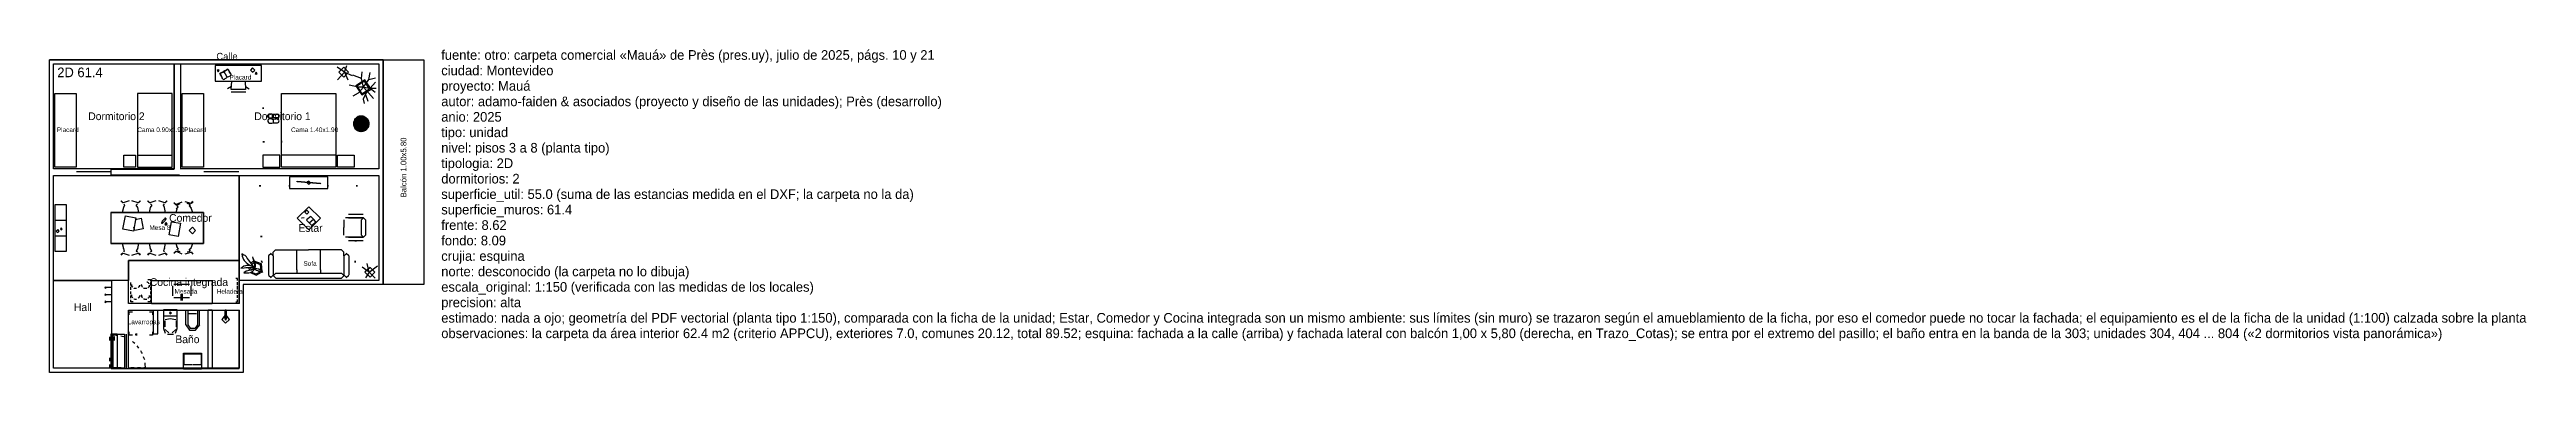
# Model space of a CAD drawing. Header units: metres. Extents: x 0 to 64, y 0 to 8.4.
import ezdxf

# ---------------------------------------------------------------- set-up
doc = ezdxf.new("R2010")
doc.units = ezdxf.units.M
for name, color, linetype in [('Trazo_Cotas', 9, 'Continuous'), ('Trazo_Datos', 7, 'Continuous'), ('Trazo_Entrada', 1, 'Continuous'), ('Trazo_Equipamiento', 8, 'Continuous'), ('Trazo_Estancias', 3, 'Continuous'), ('Trazo_Fachada', 30, 'Continuous'), ('Trazo_Puertas', 1, 'Continuous'), ('Trazo_Unidad', 7, 'Continuous'), ('Trazo_Ventanas', 5, 'Continuous')]:
    doc.layers.add(name, color=color, linetype=linetype)

msp = doc.modelspace()

# ---------------------------------------------------------------- linework, layer by layer
at = {"layer": 'Trazo_Cotas'}
msp.add_lwpolyline([(9.67, 2.28), (8.62, 2.28), (8.62, 8.09), (9.67, 8.09)], close=True, dxfattribs=at)
at = {"layer": 'Trazo_Entrada'}
msp.add_line((1.59, 0), (0.1, 0), dxfattribs=at)
at = {"layer": 'Trazo_Equipamiento', "color": 9}
for p, q in [((4.59, 7.64), (4.5, 7.8)), ((7.62, 7.77), (7.43, 7.9)), ((7.62, 7.77), (7.44, 7.57)), ((7.62, 7.77), (7.68, 7.94)), ((7.62, 7.77), (7.71, 7.57)), ((7.62, 7.77), (7.82, 7.68)), ((8.06, 7.61), (8.08, 7.78)), ((4.7, 7.4), (4.6, 7.34)), ((4.69, 7.26), (5.07, 7.26)), ((5.06, 7.4), (5.16, 7.34)), ((8.11, 7.38), (8.37, 7.09)), ((8.16, 7.19), (8.22, 7.02)), ((8.25, 7.58), (8.42, 7.62)), ((8.28, 7.36), (8.41, 7.25)), ((8.28, 7.36), (8.44, 7.36)), ((5.78, 6.68), (5.78, 6.59)), ((5.78, 6.55), (5.78, 6.46)), ((2.27, 5.62), (3.17, 5.62)), ((7.4, 5.62), (5.99, 5.62)), ((0.14, 3.94), (0.44, 3.94)), ((0.44, 3.34), (0.44, 4.14)), ((1.58, 4.14), (3.98, 4.14)), ((1.84, 4.44), (1.89, 4.39)), ((1.9, 4.39), (1.85, 4.44)), ((1.91, 4.27), (1.88, 4.14)), ((2.06, 4.44), (1.9, 4.39)), ((2.29, 4.39), (2.13, 4.44)), ((2.31, 4.14), (2.28, 4.27)), ((2.34, 4.44), (2.29, 4.39)), ((2.3, 4.39), (2.35, 4.44)), ((2.53, 4.44), (2.58, 4.39)), ((2.59, 4.39), (2.54, 4.44)), ((2.6, 4.27), (2.57, 4.14)), ((2.75, 4.44), (2.59, 4.39)), ((2.98, 4.39), (2.82, 4.44)), ((3, 4.14), (2.97, 4.27)), ((3.03, 4.44), (2.98, 4.39)), ((2.99, 4.39), (3.04, 4.44)), ((3.21, 4.4), (3.27, 4.35)), ((3.26, 4.34), (3.21, 4.39)), ((3.29, 4.23), (3.26, 4.14)), ((3.42, 4.41), (3.27, 4.35)), ((3.37, 4.36), (3.3, 4.33)), ((3.66, 4.37), (3.5, 4.42)), ((3.63, 4.35), (3.56, 4.37)), ((3.66, 4.37), (3.7, 4.43)), ((3.7, 4.14), (3.66, 4.25)), ((3.71, 4.42), (3.67, 4.37)), ((3.98, 4.14), (3.98, 3.34)), ((6.75, 4.04), (6.64, 3.95)), ((6.71, 3.87), (6.64, 3.94)), ((6.71, 3.87), (6.82, 3.97)), ((6.71, 3.87), (6.82, 3.97)), ((6.78, 3.8), (6.71, 3.87)), ((6.82, 3.97), (6.75, 4.04)), ((6.88, 3.9), (6.78, 3.8)), ((6.88, 3.9), (6.82, 3.97)), ((7.6, 3.95), (7.6, 3.75)), ((8.11, 4), (7.65, 4)), ((8.1, 4.09), (7.72, 4.09)), ((7.72, 4), (8.1, 4)), ((0.14, 3.54), (0.44, 3.54)), ((3.98, 3.34), (1.58, 3.34)), ((1.88, 3.34), (1.91, 3.21)), ((2.28, 3.21), (2.31, 3.34)), ((2.57, 3.34), (2.6, 3.21)), ((2.97, 3.21), (3, 3.34)), ((3.26, 3.34), (3.29, 3.26)), ((3.66, 3.23), (3.7, 3.34)), ((7.6, 3.55), (7.6, 3.75)), ((8.11, 3.5), (7.65, 3.5)), ((7.72, 3.5), (8.1, 3.5)), ((8.1, 3.41), (7.72, 3.41)), ((1.84, 3.05), (1.89, 3.1)), ((1.9, 3.09), (1.85, 3.04)), ((1.9, 3.09), (2.06, 3.04)), ((2.13, 3.04), (2.29, 3.09)), ((2.34, 3.04), (2.29, 3.09)), ((2.3, 3.1), (2.35, 3.05)), ((2.53, 3.05), (2.58, 3.1)), ((2.59, 3.09), (2.54, 3.04)), ((2.59, 3.09), (2.75, 3.04)), ((2.82, 3.04), (2.98, 3.09)), ((3.03, 3.04), (2.98, 3.09)), ((2.99, 3.1), (3.04, 3.05)), ((3.26, 3.14), (3.21, 3.09)), ((3.21, 3.09), (3.27, 3.14)), ((3.27, 3.14), (3.42, 3.07)), ((3.3, 3.16), (3.37, 3.13)), ((3.5, 3.07), (3.66, 3.11)), ((3.56, 3.12), (3.63, 3.14)), ((3.66, 3.11), (3.7, 3.06)), ((3.71, 3.06), (3.67, 3.12)), ((5.15, 2.72), (5.16, 2.64)), ((5.19, 2.72), (5.2, 2.65)), ((5.28, 2.88), (5.2, 2.83)), ((5.29, 2.84), (5.23, 2.8)), ((5.73, 3.08), (5.66, 3.02)), ((5.66, 3.02), (5.66, 2.53)), ((5.78, 3.02), (5.72, 3.08)), ((5.84, 3.17), (5.78, 3.11)), ((5.78, 3.02), (5.78, 3.11)), ((5.78, 3.02), (5.78, 2.53)), ((5.85, 2.57), (5.79, 2.51)), ((5.84, 3.17), (6.69, 3.17)), ((5.85, 2.57), (7.54, 2.57)), ((6.39, 2.66), (6.39, 3.17)), ((6.39, 2.66), (6.39, 2.57)), ((7.54, 3.17), (6.69, 3.17)), ((7, 2.66), (7, 3.17)), ((7, 2.66), (7, 2.57)), ((7.6, 3.11), (7.54, 3.17)), ((7.6, 2.51), (7.54, 2.57)), ((7.6, 3.02), (7.6, 3.11)), ((7.6, 3.02), (7.6, 2.53)), ((7.67, 3.08), (7.61, 3.02)), ((7.73, 3.02), (7.66, 3.08)), ((7.73, 3.02), (7.73, 2.53)), ((8.26, 2.6), (8.08, 2.73)), ((8.26, 2.6), (8.16, 2.45)), ((8.26, 2.6), (8.21, 2.82)), ((8.26, 2.6), (8.47, 2.76)), ((8.26, 2.6), (8.41, 2.44)), ((1.59, 2.2), (1.44, 2.2)), ((1.59, 2.01), (1.44, 2.01)), ((5.66, 2.52), (5.73, 2.46)), ((5.72, 2.46), (5.78, 2.52)), ((5.79, 2.5), (5.85, 2.44)), ((5.85, 2.44), (7.54, 2.44)), ((7.54, 2.44), (7.6, 2.5)), ((7.61, 2.52), (7.67, 2.46)), ((7.66, 2.46), (7.73, 2.52)), ((1.59, 1.83), (1.44, 1.83))]:
    msp.add_line(p, q, dxfattribs=at)
at = {"layer": 'Trazo_Equipamiento', "color": 8}
for p, q in [((8.51, 7.95), (8.51, 5.27)), ((8.51, 5.09), (8.51, 2.4)), ((2.1, 2.25), (2.1, 2.33)), ((2.1, 2.14), (2.1, 2.22)), ((2.1, 2.03), (2.1, 2.1)), ((2.1, 1.92), (2.1, 1.99)), ((2.61, 2.33), (2.61, 2.25)), ((2.61, 2.33), (2.61, 2.25)), ((2.61, 2.22), (2.61, 2.14)), ((2.61, 2.22), (2.61, 2.14)), ((2.61, 2.1), (2.61, 2.03)), ((2.61, 2.1), (2.61, 2.03)), ((2.61, 1.99), (2.61, 1.92)), ((2.61, 1.99), (2.61, 1.92)), ((3.18, 2.24), (3.18, 1.98)), ((3.62, 2.28), (3.21, 2.28)), ((3.21, 1.94), (3.4, 1.94)), ((3.4, 1.86), (3.4, 2.03)), ((3.43, 2.03), (3.43, 1.86)), ((3.43, 1.94), (3.62, 1.94)), ((3.66, 1.98), (3.66, 2.24)), ((4.86, 2.26), (4.86, 2.34)), ((4.86, 2.15), (4.86, 2.23)), ((4.86, 2.04), (4.86, 2.11)), ((4.86, 1.93), (4.86, 2)), ((4.9, 1.78), (4.9, 2.38)), ((2.94, 1.47), (3.3, 1.47)), ((2.98, 1.34), (2.98, 1.18)), ((3.12, 1.39), (2.99, 1.36)), ((3.26, 1.36), (3.12, 1.39)), ((3.27, 1.34), (3.27, 1.18)), ((3.52, 1.23), (3.52, 1.62)), ((3.57, 1.61), (3.57, 1.23)), ((3.8, 1.52), (3.59, 1.52)), ((3.83, 1.23), (3.83, 1.61)), ((4.1, 0.1), (4.1, 1.62)), ((1.56, 0.83), (1.56, 0.92)), ((1.59, 0.73), (1.59, 0.1)), ((1.67, 0.83), (1.67, 0.92)), ((2.66, 0.97), (2.58, 0.97)), ((2.66, 1.05), (2.66, 0.97)), ((2.94, 1.14), (2.99, 1.02)), ((2.99, 1.11), (3.08, 1.03)), ((3.05, 0.99), (3.12, 0.99)), ((3.12, 0.99), (3.2, 0.99)), ((3.17, 1.03), (3.26, 1.11)), ((3.25, 1.02), (3.3, 1.14)), ((3.52, 1.23), (3.62, 1.1)), ((3.57, 1.23), (3.63, 1.15)), ((3.62, 1.1), (3.77, 1.1)), ((3.63, 1.15), (3.76, 1.15)), ((3.77, 1.1), (3.88, 1.23)), ((3.77, 1.15), (3.83, 1.23)), ((4.1, 0.74), (4.1, 0.83)), ((4.1, 0.73), (4.1, 0.81)), ((4.1, 0.58), (4.1, 0.66)), ((4.1, 0.57), (4.1, 0.65)), ((1.56, 0.29), (1.56, 0.38)), ((1.56, 0.13), (1.56, 0.21)), ((1.77, 0.13), (1.85, 0.13)), ((2.1, 0.13), (2.19, 0.13)), ((2.27, 0.13), (2.35, 0.13)), ((4.1, 0.41), (4.1, 0.49)), ((4.1, 0.4), (4.1, 0.48)), ((4.1, 0.24), (4.1, 0.33)), ((4.1, 0.23), (4.1, 0.31))]:
    msp.add_line(p, q, dxfattribs=at)
for points in [[(3.36, 5.11), (1.59, 5.11), (1.59, 5.26), (3.22, 5.26), (3.22, 7.99), (3.38, 7.99), (3.38, 5.26)], [(2.15, 2.21), (2.14, 2.22), (2.13, 2.24), (2.13, 2.28)], [(2.15, 1.93), (2.14, 1.94), (2.13, 1.96), (2.13, 2.01)], [(2.25, 2.17), (2.19, 2.17), (2.18, 2.18)], [(2.32, 2.26), (2.32, 2.24), (2.31, 2.22), (2.3, 2.21), (2.29, 2.19)], [(2.32, 1.99), (2.32, 1.97), (2.3, 1.93), (2.29, 1.92)], [(2.4, 2.21), (2.39, 2.22), (2.39, 2.24), (2.38, 2.25), (2.38, 2.27), (2.39, 2.28)], [(2.4, 1.93), (2.39, 1.94), (2.39, 1.96), (2.38, 1.98), (2.38, 2), (2.39, 2.01)], [(2.51, 2.17), (2.45, 2.17), (2.43, 2.18)], [(2.51, 2.35), (2.52, 2.35), (2.53, 2.34), (2.55, 2.33), (2.56, 2.31), (2.57, 2.3)], [(2.54, 2.41), (2.61, 2.41), (2.61, 2.37)], [(2.57, 2.26), (2.57, 2.22), (2.56, 2.21), (2.55, 2.19), (2.54, 2.19)], [(2.57, 1.99), (2.57, 1.95), (2.56, 1.93), (2.55, 1.92), (2.54, 1.92)], [(4.86, 2.38), (4.86, 2.43), (4.81, 2.43)], [(1.75, 0.1), (4.9, 0.1), (4.9, 1.62)], [(2.06, 1.49), (2.06, 1.57), (2.14, 1.57)], [(2.16, 1.83), (2.1, 1.83), (2.1, 1.88)], [(2.25, 1.89), (2.21, 1.89), (2.19, 1.9), (2.18, 1.9)], [(2.51, 1.89), (2.46, 1.89), (2.45, 1.9), (2.43, 1.9)], [(2.61, 1.88), (2.61, 1.83), (2.54, 1.83)], [(2.58, 1.57), (2.66, 1.57), (2.66, 1.49)], [(2.68, 1.62), (2.68, 1), (2.8, 1), (2.8, 1.62)], [(3.3, 1.14), (3.3, 1.62), (2.94, 1.62), (2.94, 1.14)], [(3.87, 1.62), (3.87, 1.39), (3.87, 1.23)], [(4.54, 1.48), (4.45, 1.37), (4.55, 1.28), (4.65, 1.37), (4.56, 1.48)], [(4.54, 1.4), (4.53, 1.37), (4.55, 1.36), (4.57, 1.37), (4.56, 1.4)], [(4.54, 1.38), (4.54, 1.62), (4.56, 1.62), (4.56, 1.38)], [(4.81, 1.83), (4.86, 1.83), (4.86, 1.89)], [(1.56, 0.83), (1.56, 0.92)], [(1.75, 0.96), (1.72, 0.96), (1.64, 0.97)], [(1.68, 0.83), (1.68, 0.92), (1.67, 0.92)], [(1.92, 0.92), (1.88, 0.93), (1.84, 0.94)], [(2.14, 0.97), (2.06, 0.97), (2.06, 1.05)], [(2.2, 0.75), (2.17, 0.78), (2.14, 0.8)], [(2.26, 0.97), (2.23, 0.97), (2.23, 1), (2.26, 1)], [(2.31, 0.63), (2.29, 0.66), (2.26, 0.69)], [(2.4, 0.49), (2.38, 0.53), (2.36, 0.56)], [(2.46, 0.33), (2.44, 0.38), (2.43, 0.41)], [(2.44, 0.13), (2.48, 0.13), (2.47, 0.22), (2.47, 0.25)], [(3.69, 0.2), (3.48, 0.2), (3.48, 0.48), (3.92, 0.48), (3.92, 0.2), (3.71, 0.2)]]:
    msp.add_lwpolyline(points, dxfattribs=at)
at = {"layer": 'Trazo_Equipamiento', "color": 9}
for points in [[(4.28, 7.54), (5.48, 7.54), (5.48, 7.94), (4.28, 7.94)], [(4.33, 7.81), (4.36, 7.78), (4.38, 7.81), (4.36, 7.83)], [(5.19, 7.82), (5.24, 7.77), (5.3, 7.82), (5.24, 7.88)], [(5.31, 7.74), (5.34, 7.72), (5.36, 7.74), (5.34, 7.77)], [(7.47, 7.77), (7.6, 7.64), (7.72, 7.77), (7.6, 7.9)], [(0.69, 5.31), (0.14, 5.31), (0.14, 7.22), (0.69, 7.22)], [(2.27, 5.31), (3.17, 5.31), (3.17, 7.22), (2.27, 7.22)], [(3.98, 5.31), (3.43, 5.31), (3.43, 7.22), (3.98, 7.22)], [(7.4, 5.31), (5.99, 5.31), (5.99, 7.22), (7.4, 7.22)], [(8.07, 7.18), (8.31, 7.33), (8.15, 7.57), (7.91, 7.42)], [(8.07, 7.21), (8.27, 7.34), (8.14, 7.54), (7.94, 7.41)], [(5.52, 6.82), (5.52, 6.86)], [(5.64, 6.66), (5.67, 6.69), (5.74, 6.69), (5.78, 6.68), (5.87, 6.69), (5.89, 6.68), (5.91, 6.68), (5.92, 6.67), (5.92, 6.66), (5.93, 6.64), (5.92, 6.62), (5.92, 6.61), (5.91, 6.6), (5.89, 6.59), (5.78, 6.59), (5.74, 6.58), (5.7, 6.58), (5.67, 6.59), (5.66, 6.59), (5.66, 6.6), (5.64, 6.62)], [(5.64, 6.49), (5.66, 6.47), (5.66, 6.46), (5.67, 6.45), (5.74, 6.45), (5.78, 6.46), (5.89, 6.46), (5.91, 6.47), (5.92, 6.48), (5.92, 6.49), (5.93, 6.51), (5.92, 6.53), (5.92, 6.54), (5.91, 6.54), (5.87, 6.56), (5.78, 6.55), (5.74, 6.56), (5.67, 6.56), (5.64, 6.53)], [(5.55, 5.97), (5.51, 5.97)], [(5.99, 5.99), (5.99, 5.95)], [(2.22, 5.31), (1.92, 5.31), (1.92, 5.62), (2.22, 5.62)], [(5.51, 5.31), (5.95, 5.31), (5.95, 5.62), (5.51, 5.62)], [(7.87, 5.31), (7.44, 5.31), (7.44, 5.62), (7.87, 5.62)], [(5.42, 4.83), (5.46, 4.83)], [(6.2, 4.76), (7.19, 4.76), (7.19, 5.06), (6.2, 5.06)], [(6.2, 4.85), (6.2, 4.81)], [(6.4, 4.95), (7, 4.9), (6.99, 4.88), (6.4, 4.93)], [(7.19, 4.81), (7.19, 4.85)], [(7.92, 4.83), (7.96, 4.83)], [(0.14, 3.14), (0.44, 3.14), (0.44, 4.34), (0.14, 4.34)], [(1.58, 3.34), (3.98, 3.34), (3.98, 4.14), (1.58, 4.14)], [(2.17, 3.66), (1.89, 3.71), (1.96, 4.05), (2.23, 4)], [(3, 3.99), (2.98, 3.99), (2.98, 3.98), (2.97, 3.97), (2.95, 3.96), (2.91, 3.92), (2.91, 3.91), (2.9, 3.89), (2.9, 3.88), (2.89, 3.87), (2.89, 3.86), (2.92, 3.86), (2.99, 3.93), (3, 3.95), (3, 3.96), (3.01, 3.97), (3.01, 3.98)], [(2.98, 3.84), (3.01, 3.81), (3.04, 3.84), (3.01, 3.88)], [(3.32, 3.52), (3.09, 3.56), (3.15, 3.9), (3.38, 3.86)], [(6.4, 3.99), (6.7, 3.69), (7, 3.99), (6.7, 4.29)], [(6.6, 4.15), (6.65, 4.1), (6.7, 4.15), (6.65, 4.2)], [(0.17, 3.66), (0.21, 3.62), (0.25, 3.66), (0.21, 3.7)], [(0.28, 3.71), (0.3, 3.69), (0.33, 3.71), (0.3, 3.74)], [(3.61, 3.67), (3.69, 3.59), (3.77, 3.67), (3.69, 3.76)], [(5.45, 3.52), (5.49, 3.52)], [(7.89, 3.41), (7.93, 3.41)], [(5.49, 2.85), (5.48, 2.89)], [(7.9, 2.89), (7.9, 2.85)], [(8.15, 2.6), (8.28, 2.47), (8.4, 2.6), (8.28, 2.72)], [(1.43, 2.2), (1.44, 2.18), (1.46, 2.2), (1.44, 2.21)], [(1.43, 2.01), (1.44, 2), (1.46, 2.01), (1.44, 2.03)], [(1.43, 1.83), (1.44, 1.81), (1.46, 1.83), (1.44, 1.85)]]:
    msp.add_lwpolyline(points, close=True, dxfattribs=at)
for points in [[(4.4, 7.74), (4.43, 7.76), (4.46, 7.77), (4.48, 7.78), (4.5, 7.8)], [(4.48, 7.59), (4.44, 7.67), (4.42, 7.7), (4.4, 7.74)], [(4.41, 7.74), (4.44, 7.75), (4.46, 7.76), (4.49, 7.77), (4.51, 7.79)], [(4.49, 7.58), (4.48, 7.6), (4.46, 7.62), (4.45, 7.66), (4.41, 7.74)], [(4.61, 7.85), (4.58, 7.84), (4.56, 7.82), (4.5, 7.8)], [(4.61, 7.84), (4.59, 7.83), (4.56, 7.81), (4.54, 7.8), (4.51, 7.79)], [(4.69, 7.69), (4.67, 7.67), (4.64, 7.66), (4.62, 7.65), (4.59, 7.64)], [(4.69, 7.7), (4.68, 7.72), (4.68, 7.74), (4.65, 7.78), (4.63, 7.82), (4.61, 7.85)], [(4.69, 7.69), (4.69, 7.71), (4.68, 7.73), (4.65, 7.77), (4.63, 7.81), (4.61, 7.84)], [(8.11, 7.38), (8.06, 7.61), (7.84, 7.69)], [(8.11, 7.38), (8.25, 7.58), (8.28, 7.76)], [(4.49, 7.58), (4.52, 7.59), (4.54, 7.61), (4.57, 7.62), (4.59, 7.64)], [(5.05, 7.54), (5.06, 7.32), (4.69, 7.32), (4.71, 7.54)], [(8.11, 7.38), (7.98, 7.38), (7.74, 7.43)], [(8.11, 7.38), (7.97, 7.23), (7.84, 7.15)], [(8.2, 7.27), (8.1, 7.07), (8.13, 6.96)], [(8.11, 7.38), (8.28, 7.36), (8.42, 7.51)], [(6.73, 4.92), (6.7, 4.95), (6.66, 4.93)], [(6.66, 4.91), (6.69, 4.87), (6.73, 4.9)], [(1.92, 4.36), (1.94, 4.33), (1.91, 4.27)], [(2.22, 3.96), (2.37, 3.99), (2.42, 3.72), (2.2, 3.67), (2.18, 3.76)], [(2.28, 4.27), (2.24, 4.33), (2.27, 4.36)], [(2.61, 4.36), (2.64, 4.33), (2.6, 4.27)], [(2.97, 4.27), (2.94, 4.33), (2.97, 4.36)], [(3.28, 4.23), (3.32, 4.29), (3.28, 4.32)], [(3.64, 4.34), (3.61, 4.31), (3.66, 4.25)], [(6.58, 4), (6.52, 3.99), (6.52, 4), (6.58, 4.01)], [(8.16, 3.95), (8.11, 4), (8.06, 3.95)], [(8.06, 3.55), (8.06, 3.75), (8.06, 3.95)], [(8.16, 3.95), (8.16, 3.75), (8.16, 3.55)], [(1.92, 3.12), (1.94, 3.15), (1.91, 3.22)], [(2.28, 3.22), (2.24, 3.15), (2.27, 3.12)], [(2.61, 3.12), (2.64, 3.15), (2.6, 3.22)], [(2.97, 3.22), (2.94, 3.15), (2.97, 3.12)], [(3.28, 3.26), (3.32, 3.19), (3.28, 3.17)], [(3.64, 3.14), (3.61, 3.18), (3.66, 3.23)], [(8.06, 3.55), (8.11, 3.5), (8.16, 3.55)], [(5.29, 2.72), (5.25, 2.74), (5.2, 2.76), (5.16, 2.77), (5.09, 2.77), (5.06, 2.76), (5.02, 2.75), (4.98, 2.72), (4.94, 2.7)], [(4.94, 2.7), (5.03, 2.71), (5.07, 2.72), (5.29, 2.72)], [(5.29, 2.72), (5.22, 2.81), (5.15, 2.91), (5.11, 2.96), (5.09, 2.99), (5.05, 3.03), (5.02, 3.04), (4.97, 3.07)], [(4.97, 3.07), (4.98, 3.01), (5.01, 2.92), (5.03, 2.9), (5.05, 2.87), (5.08, 2.85), (5.12, 2.81), (5.18, 2.77), (5.23, 2.75), (5.29, 2.72)], [(5.29, 2.72), (5.27, 2.68), (5.26, 2.67), (5.22, 2.65), (5.2, 2.65), (5.08, 2.62), (5.02, 2.58)], [(5.02, 2.58), (5.15, 2.58), (5.19, 2.59), (5.25, 2.62), (5.28, 2.65), (5.29, 2.67), (5.29, 2.72)], [(5.19, 2.59), (5.34, 2.52), (5.48, 2.6)], [(5.22, 2.6), (5.33, 2.55), (5.44, 2.6)], [(5.29, 2.72), (5.3, 2.75), (5.3, 2.79), (5.29, 2.82), (5.29, 2.85), (5.25, 2.99)], [(5.26, 2.95), (5.27, 2.92), (5.29, 2.89), (5.3, 2.83), (5.31, 2.8), (5.31, 2.74), (5.3, 2.72), (5.29, 2.72)], [(5.49, 2.61), (5.48, 2.81), (5.29, 2.88)], [(5.29, 2.72), (5.32, 2.7), (5.35, 2.69), (5.41, 2.68), (5.44, 2.66), (5.46, 2.65), (5.5, 2.59)], [(5.5, 2.59), (5.44, 2.61), (5.41, 2.61), (5.38, 2.63), (5.35, 2.64), (5.33, 2.66), (5.29, 2.72)], [(5.47, 2.64), (5.45, 2.79), (5.3, 2.85)]]:
    msp.add_lwpolyline(points, dxfattribs=at)
at = {"layer": 'Trazo_Equipamiento', "color": 8}
for points in [[(7.85, 6.43), (8.05, 6.23), (8.25, 6.43), (8.05, 6.63)], [(7.85, 6.47), (8.25, 6.47), (7.86, 6.49)], [(7.85, 6.45), (8.25, 6.45), (7.85, 6.47)], [(8.25, 6.45), (7.85, 6.47), (8.25, 6.47)], [(7.85, 6.43), (8.25, 6.43), (7.85, 6.45)], [(8.25, 6.43), (7.85, 6.45), (8.25, 6.45)], [(7.85, 6.42), (8.25, 6.42), (7.85, 6.43)], [(8.25, 6.42), (7.85, 6.43), (8.25, 6.43)], [(7.85, 6.4), (8.25, 6.4), (7.85, 6.42)], [(8.25, 6.4), (7.85, 6.42), (8.25, 6.42)], [(7.86, 6.38), (8.24, 6.38), (7.85, 6.4)], [(8.24, 6.38), (7.85, 6.4), (8.25, 6.4)], [(7.86, 6.49), (8.24, 6.49), (7.87, 6.51)], [(8.25, 6.47), (7.86, 6.49), (8.24, 6.49)], [(7.87, 6.51), (8.24, 6.51), (7.88, 6.53)], [(8.24, 6.49), (7.87, 6.51), (8.24, 6.51)], [(7.88, 6.54), (8.22, 6.54), (7.89, 6.56)], [(7.88, 6.53), (8.23, 6.53), (7.88, 6.54)], [(8.23, 6.53), (7.88, 6.54), (8.22, 6.54)], [(8.24, 6.51), (7.88, 6.53), (8.23, 6.53)], [(7.89, 6.56), (8.21, 6.56), (7.91, 6.57)], [(8.22, 6.54), (7.89, 6.56), (8.21, 6.56)], [(7.91, 6.57), (8.2, 6.57), (7.92, 6.59)], [(8.21, 6.56), (7.91, 6.57), (8.2, 6.57)], [(7.92, 6.59), (8.18, 6.59), (7.94, 6.6)], [(8.2, 6.57), (7.92, 6.59), (8.18, 6.59)], [(7.94, 6.6), (8.17, 6.6), (7.95, 6.61)], [(8.18, 6.59), (7.94, 6.6), (8.17, 6.6)], [(7.95, 6.61), (8.15, 6.61), (7.97, 6.62)], [(8.17, 6.6), (7.95, 6.61), (8.15, 6.61)], [(8.15, 6.61), (7.97, 6.62), (8.13, 6.62)], [(7.97, 6.62), (8.13, 6.62), (7.99, 6.62)], [(7.99, 6.62), (8.12, 6.62), (8, 6.63)], [(8.13, 6.62), (7.99, 6.62), (8.12, 6.62)], [(8.12, 6.62), (8, 6.63), (8.1, 6.63)], [(8, 6.63), (8.1, 6.63), (8.03, 6.63)], [(8.1, 6.63), (8.03, 6.63), (8.08, 6.63)], [(7.87, 6.36), (8.24, 6.36), (7.86, 6.38)], [(8.24, 6.36), (7.86, 6.38), (8.24, 6.38)], [(7.88, 6.34), (8.23, 6.34), (7.87, 6.36)], [(8.23, 6.34), (7.87, 6.36), (8.24, 6.36)], [(7.88, 6.33), (8.22, 6.33), (7.88, 6.34)], [(8.22, 6.33), (7.88, 6.34), (8.23, 6.34)], [(7.89, 6.31), (8.21, 6.31), (7.88, 6.33)], [(8.21, 6.31), (7.88, 6.33), (8.22, 6.33)], [(7.91, 6.3), (8.2, 6.3), (7.89, 6.31)], [(8.2, 6.3), (7.89, 6.31), (8.21, 6.31)], [(7.92, 6.28), (8.18, 6.28), (7.91, 6.3)], [(8.18, 6.28), (7.91, 6.3), (8.2, 6.3)], [(7.94, 6.27), (8.17, 6.27), (7.92, 6.28)], [(8.17, 6.27), (7.92, 6.28), (8.18, 6.28)], [(7.95, 6.26), (8.15, 6.26), (7.94, 6.27)], [(8.15, 6.26), (7.94, 6.27), (8.17, 6.27)], [(7.97, 6.25), (8.13, 6.25), (7.95, 6.26)], [(8.13, 6.25), (7.95, 6.26), (8.15, 6.26)], [(7.99, 6.25), (8.12, 6.25), (7.97, 6.25)], [(8.12, 6.25), (7.97, 6.25), (8.13, 6.25)], [(8, 6.24), (8.1, 6.24), (7.99, 6.25)], [(8.1, 6.24), (7.99, 6.25), (8.12, 6.25)], [(8.03, 6.24), (8.08, 6.24), (8, 6.24)], [(8.08, 6.24), (8, 6.24), (8.1, 6.24)], [(4.2, 1.78), (2.63, 1.78), (2.63, 2.38), (4.2, 2.38)], [(3.12, 1.57), (3.1, 1.54), (3.12, 1.52), (3.15, 1.54)], [(4.1, 1.62), (4.2, 1.62), (4.2, 0.1), (4.1, 0.1)], [(1.75, 0.1), (1.59, 0.1), (1.59, 1), (1.75, 1)], [(1.59, 1), (1.75, 1), (1.75, 0.98), (1.64, 0.98), (1.64, 0.97), (1.6, 0.97), (1.6, 0.95), (1.59, 0.95)], [(1.64, 0.97), (1.6, 0.97), (1.6, 0.13), (1.64, 0.13)], [(1.59, 0.1), (1.75, 0.1), (1.75, 0.12), (1.64, 0.12), (1.64, 0.13), (1.6, 0.13), (1.6, 0.15), (1.59, 0.15)], [(3.46, 0.5), (3.93, 0.5), (3.93, 0.09), (3.46, 0.09)]]:
    msp.add_lwpolyline(points, close=True, dxfattribs=at)
at = {"layer": 'Trazo_Estancias', "color": 5}
for points in [[(3.22, 5.27), (0.1, 5.27), (0.1, 7.99), (3.22, 7.99)], [(8.51, 5.27), (3.39, 5.27), (3.39, 7.99), (8.51, 7.99)]]:
    msp.add_lwpolyline(points, close=True, dxfattribs=at)
at = {"layer": 'Trazo_Estancias', "color": 40}
msp.add_lwpolyline([(4.9, 2.9), (2.04, 2.9), (2.04, 2.38), (0.1, 2.38), (0.1, 5.1), (4.9, 5.1)], close=True, dxfattribs=at)
at = {"layer": 'Trazo_Estancias', "color": 2}
msp.add_lwpolyline([(8.51, 2.38), (4.9, 2.38), (4.9, 5.1), (8.51, 5.1)], close=True, dxfattribs=at)
at = {"layer": 'Trazo_Estancias', "color": 30}
msp.add_lwpolyline([(4.9, 1.79), (2.04, 1.79), (2.04, 2.9), (4.9, 2.9)], close=True, dxfattribs=at)
at = {"layer": 'Trazo_Estancias', "color": 8}
msp.add_lwpolyline([(1.94, 0.11), (0.1, 0.11), (0.1, 2.38), (1.6, 2.38), (1.6, 0.99), (1.94, 0.99)], close=True, dxfattribs=at)
at = {"layer": 'Trazo_Estancias', "color": 4}
msp.add_lwpolyline([(4.9, 0.11), (2.04, 0.11), (2.04, 1.61), (4.9, 1.61)], close=True, dxfattribs=at)
at = {"layer": 'Trazo_Fachada'}
for p, q in [((8.62, 8.09), (0, 8.09)), ((8.62, 2.28), (8.62, 8.09))]:
    msp.add_line(p, q, dxfattribs=at)
at = {"layer": 'Trazo_Puertas'}
for p, q in [((1.6, 5.19), (0.7, 5.19)), ((4.89, 5.19), (3.99, 5.19)), ((1.99, 0.1), (1.99, 0.99))]:
    msp.add_line(p, q, dxfattribs=at)
at = {"layer": 'Trazo_Unidad'}
msp.add_lwpolyline([(8.62, 2.28), (5, 2.28), (5, 0), (0, 0), (0, 8.09), (8.62, 8.09)], close=True, dxfattribs=at)
at = {"layer": 'Trazo_Ventanas'}
for p, q in [((3.22, 8.09), (0.1, 8.09)), ((8.51, 8.09), (3.39, 8.09)), ((8.62, 5.27), (8.62, 7.99)), ((8.62, 2.38), (8.62, 5.1))]:
    msp.add_line(p, q, dxfattribs=at)

# ---------------------------------------------------------------- texts
at = {"layer": 'Trazo_Cotas'}
msp.add_text('Balcón 1.00x5.80', height=0.15, rotation=90, dxfattribs=at).set_placement((9.22, 4.53))
at = {"layer": 'Trazo_Datos'}
for s, p in [('fuente: otro: carpeta comercial «Mauá» de Près (pres.uy), julio de 2025, págs. 10 y 21', (10.12, 8.09)), ('ciudad: Montevideo', (10.12, 7.69)), ('autor: adamo-faiden & asociados (proyecto y diseño de las unidades); Près (desarrollo)', (10.12, 6.89)), ('proyecto: Mauá', (10.12, 7.29)), ('anio: 2025', (10.12, 6.49)), ('tipo: unidad', (10.12, 6.09)), ('nivel: pisos 3 a 8 (planta tipo)', (10.12, 5.69)), ('tipologia: 2D', (10.12, 5.29)), ('dormitorios: 2', (10.12, 4.89)), ('superficie_util: 55.0 (suma de las estancias medida en el DXF; la carpeta no la da)', (10.12, 4.49)), ('frente: 8.62', (10.12, 3.69)), ('superficie_muros: 61.4', (10.12, 4.09)), ('fondo: 8.09', (10.12, 3.29)), ('crujia: esquina', (10.12, 2.89)), ('norte: desconocido (la carpeta no lo dibuja)', (10.12, 2.49)), ('escala_original: 1:150 (verificada con las medidas de los locales)', (10.12, 2.09)), ('precision: alta', (10.12, 1.69)), ('estimado: nada a ojo; geometría del PDF vectorial (planta tipo 1:150), comparada con la ficha de la unidad; Estar, Comedor y Cocina integrada son un mismo ambiente: sus límites (sin muro) se trazaron según el amueblamiento de la ficha, por eso el comedor puede no tocar la fachada; el equipamiento es el de la ficha de la unidad (1:100) calzada sobre la planta', (10.12, 1.29)), ('observaciones: la carpeta da área interior 62.4 m2 (criterio APPCU), exteriores 7.0, comunes 20.12, total 89.52; esquina: fachada a la calle (arriba) y fachada lateral con balcón 1,00 x 5,80 (derecha, en Trazo_Cotas); se entra por el extremo del pasillo; el baño entra en la banda de la 303; unidades 304, 404 ... 804 («2 dormitorios vista panorámica»)', (10.12, 0.89))]:
    msp.add_text(s, height=0.25, dxfattribs=at).set_placement(p)
at = {"layer": 'Trazo_Equipamiento', "color": 8}
for s, p in [('Placard', (4.65, 7.58)), ('Placard', (0.19, 6.22)), ('Cama 0.90x1.90', (2.27, 6.22)), ('Placard', (3.48, 6.22)), ('Cama 1.40x1.90', (6.24, 6.22)), ('Mesa 8', (2.58, 3.69)), ('Sofa', (6.56, 2.76)), ('Mesada', (3.23, 2.04)), ('Heladera', (4.32, 2.04)), ('Lavarropas', (2.02, 1.25))]:
    msp.add_text(s, height=0.12, dxfattribs=at).set_placement(p)
at = {"layer": 'Trazo_Estancias', "color": 5}
for s, p in [('Dormitorio 2', (1, 6.53)), ('Dormitorio 1', (5.29, 6.53))]:
    msp.add_text(s, height=0.2, dxfattribs=at).set_placement(p)
at = {"layer": 'Trazo_Estancias', "color": 40}
msp.add_text('Comedor', height=0.2, dxfattribs=at).set_placement((3.09, 3.9))
at = {"layer": 'Trazo_Estancias', "color": 2}
msp.add_text('Estar', height=0.2, dxfattribs=at).set_placement((6.43, 3.64))
at = {"layer": 'Trazo_Estancias', "color": 30}
msp.add_text('Cocina integrada', height=0.2, dxfattribs=at).set_placement((2.59, 2.24))
at = {"layer": 'Trazo_Estancias', "color": 8}
msp.add_text('Hall', height=0.2, dxfattribs=at).set_placement((0.63, 1.59))
at = {"layer": 'Trazo_Estancias', "color": 4}
msp.add_text('Baño', height=0.2, dxfattribs=at).set_placement((3.25, 0.76))
at = {"layer": 'Trazo_Fachada'}
msp.add_text('Calle', height=0.18, dxfattribs=at).set_placement((4.31, 8.09))
at = {"layer": 'Trazo_Unidad'}
msp.add_text('2D 61.4', height=0.25, dxfattribs=at).set_placement((0.2, 7.64))

doc.saveas('drawing.dxf')
